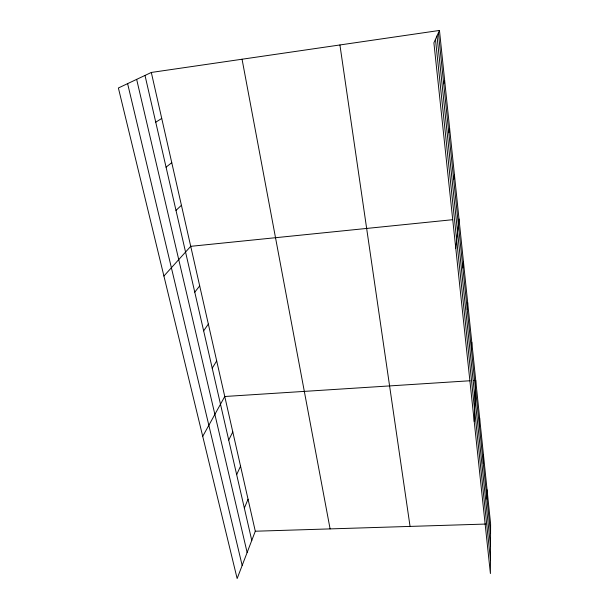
<?xml version="1.0" encoding="UTF-8"?>
<svg xmlns="http://www.w3.org/2000/svg" width="609" height="609" viewBox="0 0 609 609"><rect width="100%" height="100%" fill="white"/><g stroke="black" fill="none" stroke-linecap="round" stroke-linejoin="round"><path stroke-width="0.91" d="M486.994 499.167L487.093 489.925M483.287 463.563L483.439 454.725M479.435 426.635L479.664 418.238M474.221 421.489L475.736 380.389L473.848 380.511M471.419 349.695L471.792 342.288M467.248 309.616L467.689 302.749M462.909 267.968L463.434 261.703M455.776 248.32L459.019 219.057M453.705 179.617L454.421 174.714M448.81 132.701L449.64 128.575M443.717 83.806L444.661 80.533M151.314 72.456L255.3 531.223L237.145 578.55L118.39 87.985L151.314 72.456L439.47 30.45L490.61 523.907L490.412 573.549L433.897 42.843L439.47 30.45M244.346 508.096L248.046 499.228M236.673 474.662L240.547 466.144M228.725 440.056L232.79 431.926M202.721 436.356L224.759 396.497L470.064 380.754M212.221 368.179L216.69 360.909M203.65 330.854L208.339 324.057M194.773 292.168L199.691 285.887M163.912 276.037L190.724 246.325L452.479 219.72M175.993 210.402L181.421 205.286M166.067 167.148L171.761 162.687M155.744 122.188L161.735 118.443M255.3 531.223L485.883 524.052M127.608 83.631L242.169 565.464M136.652 79.368L247.132 552.515M145.003 75.425L251.768 540.427M242.055 59.225L330.101 528.901M339.921 44.959L410.055 526.412M435.465 39.349L490.466 559.778M438.404 32.81L490.572 533.522M436.996 35.946L490.527 546.182"/></g></svg>
